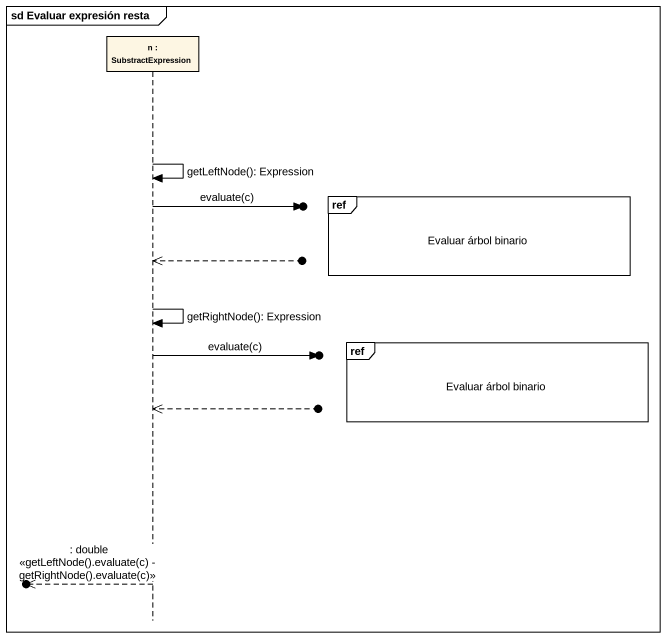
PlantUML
@startuml
mainframe sd Evaluar expresión resta
hide footbox
participant "n : SubstractExpression" as n

n -> n : getLeftNode(): Expression
ref over n : Evaluar árbol binario
n ->o] : evaluate(c)
n <<--o]
n -> n : getRightNode(): Expression
ref over n : Evaluar árbol binario
n ->o] : evaluate(c)
n <<--o]
[o<<-- n : : double <<getLeftNode().evaluate(c) - getRightNode().evaluate(c)>>
@enduml
